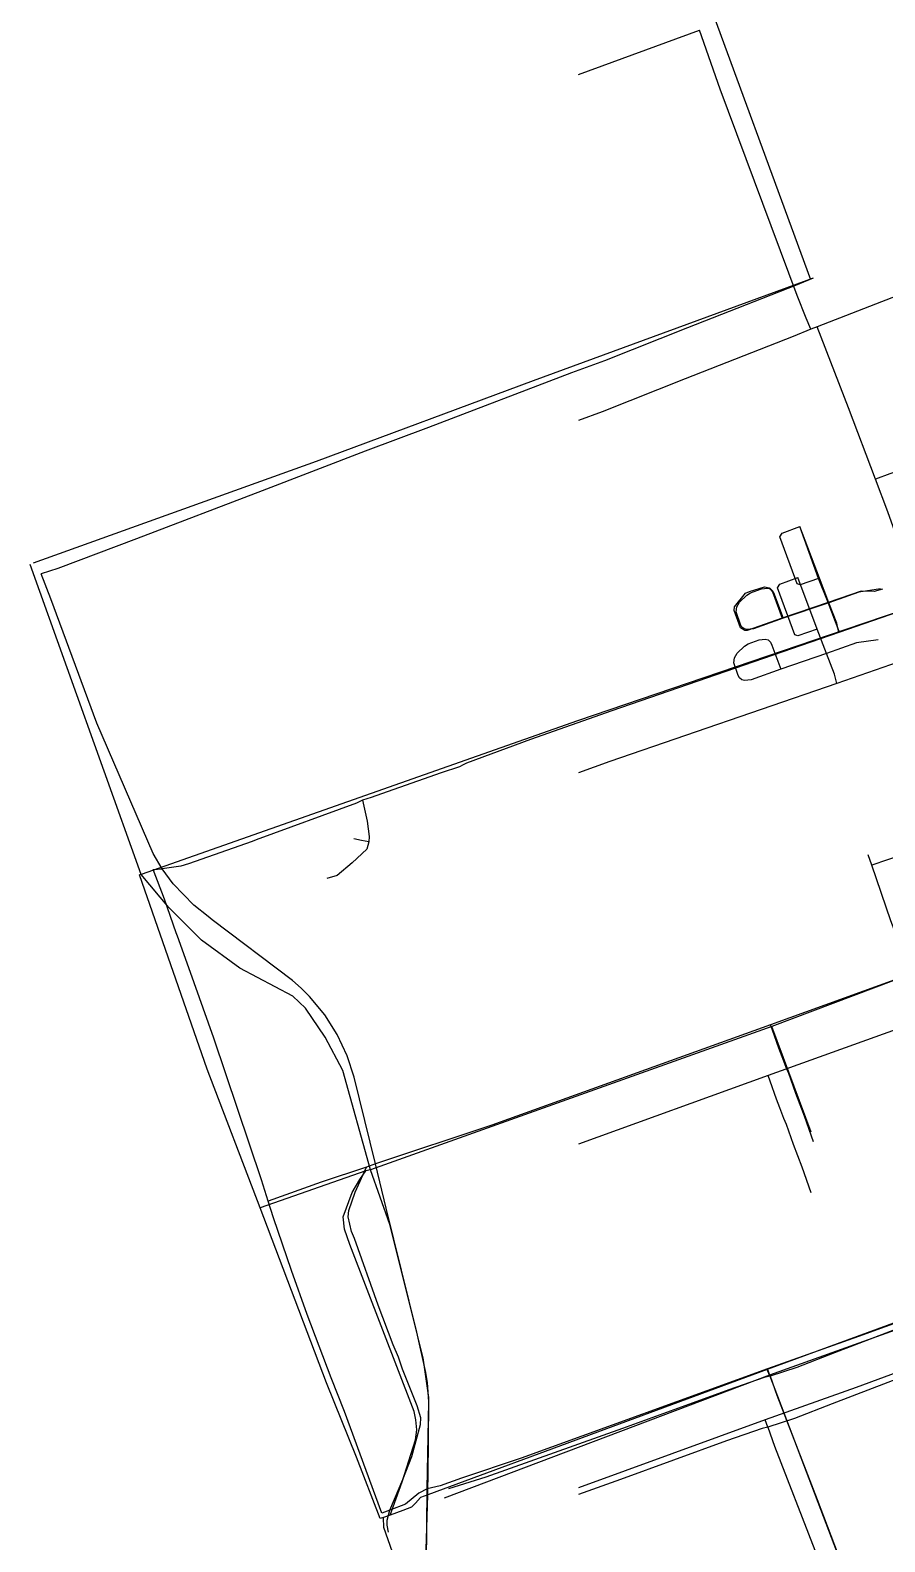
# Model space of a CAD drawing. Extents: x 705356 to 744726, y 4888607 to 4948520.
# Drawn here: x 705356 to 709041, y 4903177 to 4909699 of the extents above; entities that cross this region are included whole.
import ezdxf

# ---------------------------------------------------------------- set-up
doc = ezdxf.new("R2010")
doc.units = 0
for name, color, linetype in [('Archive County', 7, 'Continuous'), ('Arterials', 7, 'Continuous'), ('Collectors', 7, 'Continuous'), ('County', 7, 'Continuous'), ('County Data', 7, 'Continuous'), ('Locals', 7, 'Continuous'), ('Township', 7, 'Continuous')]:
    doc.layers.add(name, color=color, linetype=linetype)

msp = doc.modelspace()

# ---------------------------------------------------------------- linework, layer by layer
at = {"layer": 'Archive County'}
for p, q in [((708756, 4907333.6), (708675.8, 4907557.5)), ((705834.4, 4906055.9), (705356.2, 4907393.6)), ((708796.6, 4907229.6), (708599.6, 4907161.6)), ((708724.4, 4904944.3), (708554.4, 4905399.9)), ((709137.6, 4904141.9), (708534.9, 4903919.8)), ((708534.9, 4903919.8), (707070.3, 4903380)), ((708544.1, 4903895.4), (708534.9, 4903919.8)), ((708544.1, 4903895.4), (709040.2, 4902592.2))]:
    msp.add_line(p, q, dxfattribs=at)
for points in [[(708237.3, 4909945.1), (708720.5, 4908623.9)], [(708732.5, 4908629.5), (708727.6, 4908627.4), (708706, 4908618.8), (707524.9, 4908186.8), (706589.3, 4907838.4), (705368.2, 4907399.1)], [(708756, 4907333.6), (708676.5, 4907305.3), (708663.5, 4907310.3), (708589.3, 4907512.8), (708598.7, 4907529.4), (708675.8, 4907557.5)], [(708796.6, 4907229.6), (708756, 4907333.6)], [(708599.6, 4907161.6), (708448.4, 4907109.5), (708437.9, 4907109.5), (708419.1, 4907120.7), (708391.3, 4907195), (708393.6, 4907211.5), (708440.9, 4907270), (708457.5, 4907277.5), (708522.1, 4907297.8), (708542.4, 4907293.3), (708556.6, 4907275.3), (708599.6, 4907161.6)], [(709031.5, 4907287.7), (708996.3, 4907277.5), (708939.8, 4907279), (708796.6, 4907229.6)], [(708845.4, 4907104), (708796.6, 4907229.6)], [(709208.7, 4907226.7), (708873.3, 4907113.6)], [(708873.3, 4907113.6), (707715.9, 4906719.3), (705834.4, 4906055.9)], [(705834.4, 4906055.9), (705826.9, 4906054.4)], [(706347.5, 4904618.5), (706118.5, 4905216.6), (705826.9, 4906054.4)], [(706823.6, 4904781.6), (706704, 4905210.8), (706627.9, 4905354.3), (706543.7, 4905479.4), (706488.4, 4905531.5), (706260.5, 4905652), (706094.4, 4905772.5), (705954.4, 4905913.3), (705834.4, 4906055.9)], [(709209.8, 4905648.6), (709168.2, 4905632.5), (708554.4, 4905399.9)], [(708554.4, 4905399.9), (706823.6, 4904781.6)], [(706803.7, 4904776.8), (706347.5, 4904618.5)], [(706908.9, 4903292.3), (706960.8, 4903435), (707018.3, 4903617.3), (707023.4, 4903660.5), (707019.7, 4903703), (707012.4, 4903739.6), (706735.1, 4904459.8), (706711.6, 4904525.7), (706705.1, 4904579.2), (706743.8, 4904684.2), (706777.5, 4904740.6), (706803.7, 4904776.8)], [(706823.6, 4904781.6), (706803.7, 4904776.8)], [(707070.3, 4903380), (707073.1, 4903592.4), (707075.6, 4903800.1), (707051, 4903970.1), (706907.4, 4904545.6), (706823.6, 4904781.6)], [(706879.4, 4903281.8), (706865.3, 4903276.8), (706762.9, 4903541.7), (706633.7, 4903863.3), (706347.5, 4904618.5)], [(710175.1, 4904501.7), (709872.2, 4904386.6), (709401.2, 4904206.9), (709239, 4904144.8), (708544.1, 4903895.4)], [(708544.1, 4903895.4), (707141.7, 4903364.7)], [(707070.3, 4903380), (707039.6, 4903368.3), (707017.8, 4903343.7), (707000.3, 4903326.1), (706962.4, 4903311.6), (706908.9, 4903292.3)], [(707348.7, 4901967.9), (707120.9, 4902647), (707075, 4902830), (707060.2, 4903049.2), (707070.3, 4903380)], [(706908.9, 4903292.3), (706879.4, 4903281.8)], [(706945.8, 4903032.9), (706937.6, 4903079.3), (706881, 4903237.9), (706879.4, 4903281.8)]]:
    msp.add_lwpolyline(points, dxfattribs=at)
at = {"layer": 'Arterials'}
for points in [[(710151, 4908947.7), (709731.8, 4908793.4), (709703.1, 4908782.7), (709447.9, 4908685.9), (709269.1, 4908620.8), (709175.7, 4908585.1), (709124.2, 4908564.4), (708749.6, 4908419.3)], [(708749.6, 4908419.3), (708722.5, 4908409.5)], [(709001.3, 4907761.8), (708884.7, 4908069.9), (708749.6, 4908419.3)], [(709131.2, 4907406.6), (709054.4, 4907621.3), (709001.3, 4907761.8)]]:
    msp.add_lwpolyline(points, dxfattribs=at)
at = {"layer": 'Collectors'}
msp.add_line((708985.2, 4906095.7), (708969.1, 4906140.3), dxfattribs=at)
for points in [[(709080.4, 4907791.3), (709063.8, 4907785.2), (709001.3, 4907761.8)], [(709096.2, 4905780.8), (709067.9, 4905855.5), (708985.2, 4906095.7)]]:
    msp.add_lwpolyline(points, dxfattribs=at)
at = {"layer": 'County'}
for points in [[(708722.5, 4908409.5), (708703, 4908456), (708664, 4908554), (708331, 4909444), (708242, 4909699)], [(708722.5, 4908409.5), (708647, 4908378), (708180, 4908195), (707823, 4908052), (707720, 4908014.5)], [(709198.7, 4907006.7), (708834, 4906880)], [(708834, 4906880), (707855, 4906543), (707720, 4906495.1)], [(709161.2, 4905414.3), (709145.3, 4905408.4), (709091, 4905387), (708539.1, 4905188.1)], [(708539.1, 4905188.1), (707720, 4904893)], [(709132, 4903921), (708918, 4903842), (708526, 4903703)], [(708526, 4903703), (707720, 4903410.3)]]:
    msp.add_lwpolyline(points, dxfattribs=at)
at = {"layer": 'County Data'}
for points in [[(708237.3, 4909945.1), (708720.5, 4908623.9)], [(708732.5, 4908629.5), (708657, 4908598), (708190, 4908415), (707833, 4908272), (707690, 4908220), (707074, 4907985), (706800, 4907883), (706356, 4907711), (705814, 4907505)], [(708759.9, 4907335), (708676.5, 4907305.3), (708663.5, 4907310.3), (708589.3, 4907512.8), (708598.7, 4907529.4), (708675.8, 4907557.5)], [(708759.9, 4907335), (708675.8, 4907557.5)], [(705814, 4907505), (705475, 4907377), (705403, 4907354)], [(705925, 4906081), (705887, 4906147), (705644, 4906709), (705445, 4907246), (705403, 4907354)], [(708800, 4907229), (708759.9, 4907335)], [(708603, 4907162), (708475, 4907116), (708447, 4907113), (708435, 4907116), (708425, 4907124), (708419, 4907135), (708401, 4907190), (708404, 4907211), (708415, 4907231), (708446, 4907261), (708463, 4907271), (708510, 4907289), (708536, 4907292), (708548, 4907288), (708558, 4907278), (708565, 4907265), (708603, 4907162)], [(709023, 4907288), (708929, 4907275), (708800, 4907229)], [(708800, 4907229), (708603, 4907162)], [(708844, 4907100), (708834, 4907140), (708800, 4907229)], [(709208.7, 4907226.7), (708844, 4907100)], [(708844, 4907100), (707865, 4906763), (707513, 4906638), (707238, 4906537), (707223, 4906529), (707207, 4906520), (707128, 4906495), (706846, 4906395), (706826, 4906388), (706788.6, 4906376.8)], [(706788.6, 4906376.8), (706763, 4906364), (706330, 4906205), (706313, 4906199), (706039, 4906102), (706005, 4906092), (705925, 4906081)], [(706788.6, 4906376.8), (706809.8, 4906286.2), (706817.6, 4906220), (706816.7, 4906197)], [(706816.7, 4906197), (706808.1, 4906164.8), (706745.1, 4906106.5), (706679.8, 4906051.4), (706635.1, 4906038.6)], [(706816.7, 4906197), (706784.6, 4906202.2), (706751.1, 4906209.7)], [(705886, 4906078), (705925, 4906081)], [(706382, 4904647), (706353, 4904738), (706148, 4905350), (706040, 4905653), (705991, 4905790), (705986, 4905804), (705935, 4905950), (705886, 4906078)], [(706845, 4904807), (706753, 4905182), (706723, 4905273), (706680, 4905366), (706626, 4905450), (706561, 4905530), (706525, 4905566), (706487, 4905599), (706141, 4905861), (706123, 4905875), (706062, 4905924), (705973, 4906016), (705925, 4906081)], [(709209.8, 4905648.6), (709155.3, 4905628.4), (709101, 4905607), (708549.1, 4905408.1)], [(708549.1, 4905408.1), (707347, 4904975), (706845, 4904807)], [(708733.9, 4904902.8), (708695, 4905012.7), (708658.4, 4905110.8), (708628.2, 4905196.8), (708615.8, 4905222.7), (708599.1, 4905268.9), (708585.1, 4905306.5), (708557, 4905384.5), (708549.1, 4905408.1)], [(706807, 4904793), (706611, 4904728), (706382, 4904647)], [(706907, 4903314), (706963, 4903445), (707002, 4903545), (707039, 4903683), (707040, 4903711), (707025, 4903763), (706962, 4903922), (706944, 4903974), (706921, 4904027), (706857, 4904198), (706754, 4904485), (706741, 4904515), (706727, 4904579), (706730, 4904607), (706758, 4904686), (706807, 4904793)], [(706845, 4904807), (706807, 4904793)], [(707068, 4903405), (707075, 4903781), (707069, 4903864), (707062, 4903908), (707024, 4904082), (706891, 4904616), (706845, 4904807)], [(706405, 4904574), (706382, 4904647)], [(706872, 4903301), (706712, 4903739), (706654, 4903885), (706551, 4904158), (706483, 4904347), (706405, 4904574)], [(710130, 4904479), (709935, 4904405), (709891, 4904391), (709151, 4904117), (708825, 4903992), (708662, 4903929), (708547, 4903891)], [(709142, 4904141), (708928, 4904062), (708536, 4903923)], [(708536, 4903923), (707473, 4903537), (707216, 4903452), (707124, 4903419), (707068, 4903405)], [(708547, 4903891), (708522, 4903886), (708369, 4903833), (707911, 4903666), (707321, 4903456), (707160, 4903405)], [(708547, 4903891), (708536, 4903923)], [(708547, 4903891), (708576, 4903809), (708750, 4903360), (708895, 4902977), (709006, 4902682), (709041, 4902583)], [(707068, 4903405), (707032, 4903386), (706975, 4903339), (706907, 4903314)], [(707220, 4902363), (707134, 4902594), (707097, 4902703), (707083, 4902756), (707072, 4902811), (707063, 4902919), (707068, 4903405)], [(706907, 4903314), (706872, 4903301)], [(706901, 4903218.2), (706895, 4903248.1), (706896, 4903270), (706907, 4903314)]]:
    msp.add_lwpolyline(points, dxfattribs=at)
at = {"layer": 'Locals'}
msp.add_lwpolyline([(709167.5, 4906095.8), (709138.1, 4906136.5), (709135.4, 4906139.7), (709133.6, 4906141.3), (709131.8, 4906142.4), (709129.2, 4906143.2), (709127, 4906143.5), (709124.8, 4906143.5), (709120.2, 4906142), (708985.2, 4906095.7)], dxfattribs=at)
at = {"layer": 'Township'}
for points in [[(707720, 4909507.8), (708242, 4909699)], [(708749.9, 4907115), (708666.5, 4907085.3), (708653.5, 4907090.3), (708579.3, 4907292.8), (708588.7, 4907309.4), (708665.8, 4907337.5)], [(708749.9, 4907115), (708665.8, 4907337.5)], [(708593, 4906942), (708465, 4906896), (708437, 4906893), (708425, 4906896), (708415, 4906904), (708409, 4906915), (708391, 4906970), (708394, 4906991), (708405, 4907011), (708436, 4907041), (708453, 4907051), (708500, 4907069), (708526, 4907072), (708538, 4907068), (708548, 4907058), (708555, 4907045), (708593, 4906942)], [(708790, 4907009), (708749.9, 4907115)], [(709013, 4907068), (708919, 4907055), (708790, 4907009)], [(708790, 4907009), (708593, 4906942)], [(708834, 4906880), (708824, 4906920), (708790, 4907009)], [(708723.9, 4904682.8), (708685, 4904792.7), (708648.4, 4904890.8), (708618.2, 4904976.8), (708605.8, 4905002.7), (708589.1, 4905048.9), (708575.1, 4905086.5), (708547, 4905164.5), (708539.1, 4905188.1)], [(710120, 4904259), (709925, 4904185), (709881, 4904171), (709141, 4903897), (708815, 4903772), (708652, 4903709), (708537, 4903671)], [(708537, 4903671), (708526, 4903703)], [(708537, 4903671), (708512, 4903666), (708359, 4903613), (707901, 4903446), (707720, 4903381.6)], [(708537, 4903671), (708566, 4903589), (708740, 4903140), (708885, 4902757), (708996, 4902462), (709031, 4902363)]]:
    msp.add_lwpolyline(points, dxfattribs=at)

doc.saveas('drawing.dxf')
